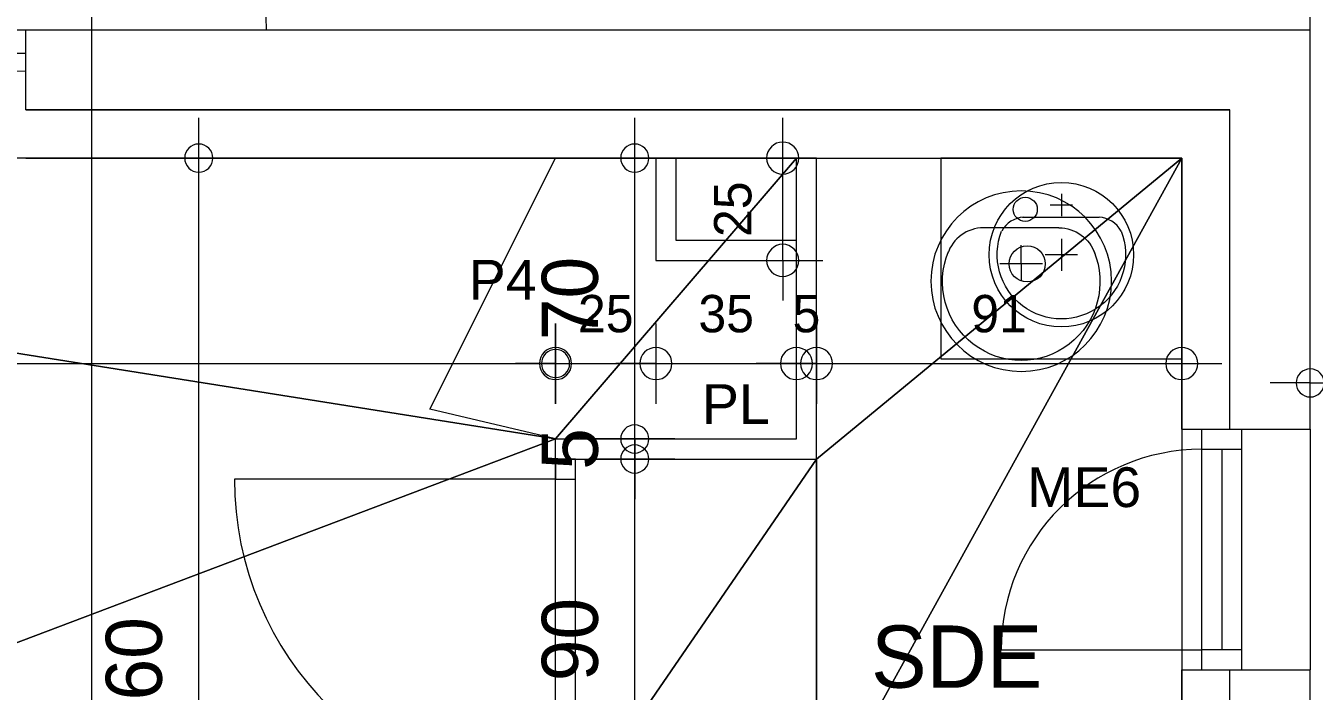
# Model space of a CAD drawing. Header units: metres. Extents: x 1.8 to 61.8, y -55.6 to -11.3.
# Drawn here: x 34.134 to 37.344, y -16.449 to -14.79 of the extents above; entities that cross this region are included whole.
import ezdxf
from ezdxf.enums import TextEntityAlignment as Align
from ezdxf.lldxf.tags import DXFTag

# ---------------------------------------------------------------- set-up
doc = ezdxf.new("R2010")
doc.units = ezdxf.units.M
doc.header["$MEASUREMENT"] = 0
for name, color, linetype in [('Calque commun', 7, 'Continuous'), ('Calque2', 7, 'Continuous'), ('Calque4', 7, 'Continuous'), ('Calque90', 7, 'Continuous'), ('Cotations', 7, 'Continuous'), ('Textes', 7, 'Continuous')]:
    doc.layers.add(name, color=color, linetype=linetype)
doc.styles.add('Arial10', font='arial.ttf', dxfattribs={"height": 0.098961})
doc.styles.add('Century Gothic14', font='GOTHIC.TTF', dxfattribs={"height": 0.139636})
doc.styles.add('Century Gothic16', font='GOTHIC.TTF', dxfattribs={"height": 0.155151})
doc.styles.add('Century Gothic17', font='GOTHIC.TTF', dxfattribs={"height": 0.09309})
tags = doc.linetypes.add('DASHDOT2', pattern=[0.5, 0.25, -0.125, 0, -0.125]).pattern_tags.tags
tags[10:11] = [DXFTag(74, 4), DXFTag(75, 0), DXFTag(340, '0'), DXFTag(46, 1.0), DXFTag(50, 0.0), DXFTag(44, 0.0), DXFTag(45, 0.0)]
tags[8:9] = [DXFTag(74, 4), DXFTag(75, 0), DXFTag(340, '0'), DXFTag(46, 1.0), DXFTag(50, 0.0), DXFTag(44, 0.0), DXFTag(45, 0.0)]
tags[6:7] = [DXFTag(74, 4), DXFTag(75, 0), DXFTag(340, '0'), DXFTag(46, 1.0), DXFTag(50, 0.0), DXFTag(44, 0.0), DXFTag(45, 0.0)]
tags[4:5] = [DXFTag(74, 4), DXFTag(75, 0), DXFTag(340, '0'), DXFTag(46, 1.0), DXFTag(50, 0.0), DXFTag(44, 0.0), DXFTag(45, 0.0)]
tags = doc.linetypes.add('HIDDEN2', pattern=[0.1875, 0.125, -0.0625]).pattern_tags.tags
tags[6:7] = [DXFTag(74, 4), DXFTag(75, 0), DXFTag(340, '0'), DXFTag(46, 1.0), DXFTag(50, 0.0), DXFTag(44, 0.0), DXFTag(45, 0.0)]
tags[4:5] = [DXFTag(74, 4), DXFTag(75, 0), DXFTag(340, '0'), DXFTag(46, 1.0), DXFTag(50, 0.0), DXFTag(44, 0.0), DXFTag(45, 0.0)]

# ---------------------------------------------------------------- blocks, each defined once
blk = doc.blocks.new('Block52770')
at = {"layer": 'Calque commun', "color": 7, "linetype": 'Continuous', "lineweight": 18}
for p, q in [((37.3344, -15.7956), (37.3344, -14.7998)), ((37.3344, -18.6973), (37.3344, -16.3956))]:
    blk.add_line(p, q, dxfattribs=at)
at = {"layer": 'Calque commun', "color": 7, "linetype": 'Continuous', "lineweight": 9}
for p, q in [((37.1344, -15.7956), (37.1344, -14.9998)), ((37.0144, -15.7956), (37.0144, -15.1198)), ((37.0144, -18.6973), (37.0144, -16.3956)), ((37.1344, -18.6973), (37.1344, -16.3956))]:
    blk.add_line(p, q, dxfattribs=at)
blk = doc.blocks.new('Block52771')
at = {"layer": 'Calque commun', "color": 7, "linetype": 'Continuous', "lineweight": 18}
blk.add_line((34.1345, -14.7998), (37.3344, -14.7998), dxfattribs=at)
at = {"layer": 'Calque commun', "color": 7, "linetype": 'Continuous', "lineweight": 9}
for p, q in [((34.1345, -14.9998), (37.1344, -14.9998)), ((34.1345, -15.1198), (37.0144, -15.1198))]:
    blk.add_line(p, q, dxfattribs=at)
blk = doc.blocks.new('@PRES_1_$$_1-7')
at = {"layer": 'Calque commun', "color": 5, "linetype": 'Continuous', "lineweight": 9}
for p, q in [((0, 0.32), (0.6, 0.32)), ((0.6, 0.15), (0, 0.15)), ((0.05, 0.05), (0.05, 0.15)), ((0.55, 0.15), (0.55, 0.05)), ((0.05, 0.1), (0.55, 0.1)), ((0.6, 0.05), (0, 0.05)), ((0, 0), (0.6, 0))]:
    blk.add_line(p, q, dxfattribs=at)
blk = doc.blocks.new('@PRES_1_$$_1-8')
at = {"layer": 'Calque commun', "color": 0, "linetype": 'ByBlock', "lineweight": -2}
blk.add_line((0, 0), (0, 0.32), dxfattribs=at)
blk = doc.blocks.new('@PRES_1_$$_1-9')
at = {"layer": 'Calque commun', "color": 0, "linetype": 'ByBlock', "lineweight": -2}
blk.add_line((0, 0), (0, 0.32), dxfattribs=at)
blk = doc.blocks.new('INTER_2D_COMB3')
at = {"layer": 'Calque4', "color": 0, "linetype": 'ByBlock', "lineweight": -2}
blk.add_blockref('@PRES_1_$$_1-7', (0, 0), dxfattribs=at)
at = {"layer": 'Calque4', "color": 7, "linetype": 'Continuous', "lineweight": 9}
blk.add_blockref('@PRES_1_$$_1-8', (0, 0), dxfattribs=at)
at = {"layer": 'Calque4', "color": 7, "linetype": 'Continuous', "lineweight": 9, "extrusion": (0, 0, -1), "xscale": -1, "yscale": -1, "zscale": -1, "rotation": -180}
blk.add_blockref('@PRES_1_$$_1-9', (-0.6, 0), dxfattribs=at)
blk = doc.blocks.new('PLACED_COMB3')
at = {"layer": 'Calque4', "color": 0, "linetype": 'ByBlock', "lineweight": -2}
blk.add_blockref('INTER_2D_COMB3', (0, 0), dxfattribs=at)
blk = doc.blocks.new('new51')
at = {"layer": 'Calque commun', "color": 5, "linetype": 'Continuous', "lineweight": 9}
blk.add_arc((0, 0), 0.5, 0, 359.9994, dxfattribs=at)
blk = doc.blocks.new('new52')
at = {"layer": 'Calque commun', "color": 5, "linetype": 'Continuous', "lineweight": 9}
blk.add_arc((0, 0), 0.5, 0, 359.9994, dxfattribs=at)
blk = doc.blocks.new('DimLine54847')
at = {"layer": 'Calque commun', "color": 5, "linetype": 'Continuous', "lineweight": 9}
for p, q in [((37.3344, -15.7803), (37.3344, -15.5803)), ((40.1144, -15.7803), (40.1144, -15.5803)), ((37.3344, -15.6803), (37.2344, -15.6803)), ((37.3344, -15.6803), (40.1144, -15.6803)), ((40.1144, -15.6803), (40.2144, -15.6803))]:
    blk.add_line(p, q, dxfattribs=at)
at = {"layer": 'Calque commun', "color": 5, "linetype": 'Continuous', "lineweight": 9, "xscale": 0.07000000029802322, "yscale": 0.07000000029802322, "zscale": 0.07000000029802322}
for name, p in [('new51', (37.3344, -15.6803)), ('new52', (40.1144, -15.6803))]:
    blk.add_blockref(name, p, dxfattribs=at)
at = {"layer": 'Calque commun', "color": 5, "linetype": 'Continuous', "lineweight": 9, "style": 'Century Gothic14'}
blk.add_text('278', height=0.13964, dxfattribs=at).set_placement((38.7244, -15.6303), align=Align.BOTTOM_CENTER)
blk = doc.blocks.new('@PRES_1_$$_1-31')
at = {"layer": 'Calque commun', "color": 5, "linetype": 'Continuous', "lineweight": 9}
blk.add_line((0.05, 0.05), (0.05, 0.85), dxfattribs=at)
at = {"layer": 'Calque commun', "color": 5, "linetype": 'Continuous', "lineweight": 9, "extrusion": (0, 0, -1)}
blk.add_arc((-0.05, 0.05), 0.8, 90, 180, dxfattribs=at)
at = {"layer": 'Calque commun', "color": 5, "linetype": 'Continuous', "lineweight": 9}
mesh = blk.add_polyface(dxfattribs=at)
corners = [(0, 0), (0, 0.05), (0.05, 0.05), (0.05, 0)]
mesh.append_faces([[corners[k] for k in face] for face in [(0, 1, 2, 3)]], dxfattribs={"color": 5})
mesh = blk.add_polyface(dxfattribs=at)
corners = [(0.85, 0), (0.85, 0.05), (0.9, 0.05), (0.9, 0)]
mesh.append_faces([[corners[k] for k in face] for face in [(0, 1, 2, 3)]], dxfattribs={"color": 5})
blk = doc.blocks.new('@PRES_1_$$_1-32')
at = {"layer": 'Calque commun', "color": 0, "linetype": 'ByBlock', "lineweight": -2}
blk.add_line((0, 0), (0, 0.05), dxfattribs=at)
blk = doc.blocks.new('@PRES_1_$$_1-33')
at = {"layer": 'Calque commun', "color": 0, "linetype": 'ByBlock', "lineweight": -2}
blk.add_line((0, 0), (0, 0.05), dxfattribs=at)
blk = doc.blocks.new('INTER_2D_COMB11')
at = {"layer": 'Calque commun', "color": 0, "linetype": 'ByBlock', "lineweight": -2}
blk.add_blockref('@PRES_1_$$_1-31', (0, 0), dxfattribs=at)
at = {"layer": 'Calque commun', "color": 15, "linetype": 'Continuous', "lineweight": 18}
blk.add_blockref('@PRES_1_$$_1-32', (0, 0), dxfattribs=at)
at = {"layer": 'Calque commun', "color": 15, "linetype": 'Continuous', "lineweight": 18, "extrusion": (0, 0, -1), "xscale": -1, "yscale": -1, "zscale": -1, "rotation": -180}
blk.add_blockref('@PRES_1_$$_1-33', (-0.9, 0), dxfattribs=at)
blk = doc.blocks.new('PLACED_COMB11')
at = {"layer": 'Calque commun', "color": 0, "linetype": 'ByBlock', "lineweight": -2}
blk.add_blockref('INTER_2D_COMB11', (0, 0), dxfattribs=at)
blk = doc.blocks.new('xmodule1pdniv1-43')
at = {"layer": 'Calque commun', "color": 5, "linetype": 'Continuous', "lineweight": 9}
blk.add_arc((0, 0), 0.5, 0, 359.9994, dxfattribs=at)
blk = doc.blocks.new('xmodule1pdniv1-44')
at = {"layer": 'Calque commun', "color": 5, "linetype": 'Continuous', "lineweight": 9}
blk.add_arc((0, 0), 0.5, 0, 359.9994, dxfattribs=at)
blk = doc.blocks.new('DimLine53774')
at = {"layer": 'Calque commun', "color": 5, "linetype": 'Continuous', "lineweight": 9}
for p, q in [((34.5347, -15.9912), (34.5347, -15.8912)), ((34.6347, -15.9912), (34.4347, -15.9912)), ((34.5347, -18.5913), (34.5347, -15.9912)), ((34.6347, -18.5913), (34.4347, -18.5913)), ((34.5347, -18.5913), (34.5347, -18.6913))]:
    blk.add_line(p, q, dxfattribs=at)
at = {"layer": 'Calque commun', "color": 5, "linetype": 'Continuous', "lineweight": 9, "xscale": 0.07000000029802322, "yscale": 0.07000000029802322, "zscale": 0.07000000029802322, "rotation": 90}
for name, p in [('xmodule1pdniv1-44', (34.5347, -15.9912)), ('xmodule1pdniv1-43', (34.5347, -18.5913))]:
    blk.add_blockref(name, p, dxfattribs=at)
at = {"layer": 'Calque commun', "color": 5, "linetype": 'Continuous', "lineweight": 9, "style": 'Century Gothic14'}
blk.add_text('260', height=0.13964, rotation=90, dxfattribs=at).set_placement((34.4847, -17.2912), align=Align.BOTTOM_CENTER)
blk = doc.blocks.new('xmodule1pdniv1-59')
at = {"layer": 'Calque commun', "color": 5, "linetype": 'Continuous', "lineweight": 9}
blk.add_arc((0, 0), 0.5, 0, 359.9994, dxfattribs=at)
blk = doc.blocks.new('xmodule1pdniv1-60')
at = {"layer": 'Calque commun', "color": 5, "linetype": 'Continuous', "lineweight": 9}
blk.add_arc((0, 0), 0.5, 0, 359.9994, dxfattribs=at)
blk = doc.blocks.new('DimLine53854')
at = {"layer": 'Calque commun', "color": 5, "linetype": 'Continuous', "lineweight": 9}
for p, q in [((35.6209, -16.7413), (35.6209, -16.6413)), ((35.7209, -16.7413), (35.5209, -16.7413)), ((35.6209, -17.6412), (35.6209, -16.7413)), ((35.7209, -17.6412), (35.5209, -17.6412)), ((35.6209, -17.6412), (35.6209, -17.7412))]:
    blk.add_line(p, q, dxfattribs=at)
at = {"layer": 'Calque commun', "color": 5, "linetype": 'Continuous', "lineweight": 9, "xscale": 0.07000000029802322, "yscale": 0.07000000029802322, "zscale": 0.07000000029802322, "rotation": 90}
for name, p in [('xmodule1pdniv1-60', (35.6209, -16.7413)), ('xmodule1pdniv1-59', (35.6209, -17.6412))]:
    blk.add_blockref(name, p, dxfattribs=at)
at = {"layer": 'Calque commun', "color": 5, "linetype": 'Continuous', "lineweight": 9, "style": 'Century Gothic14'}
blk.add_text('90', height=0.13964, rotation=90, dxfattribs=at).set_placement((35.5709, -17.1913), align=Align.BOTTOM_CENTER)
blk = doc.blocks.new('xmodule1pdniv1-61')
at = {"layer": 'Calque commun', "color": 5, "linetype": 'Continuous', "lineweight": 9}
blk.add_arc((0, 0), 0.5, 0, 359.9994, dxfattribs=at)
blk = doc.blocks.new('xmodule1pdniv1-62')
at = {"layer": 'Calque commun', "color": 5, "linetype": 'Continuous', "lineweight": 9}
blk.add_arc((0, 0), 0.5, 0, 359.9994, dxfattribs=at)
blk = doc.blocks.new('DimLine53862')
at = {"layer": 'Calque commun', "color": 5, "linetype": 'Continuous', "lineweight": 9}
for p, q in [((35.6209, -16.6913), (35.6209, -16.5913)), ((35.7209, -16.6913), (35.5209, -16.6913)), ((35.6209, -16.7413), (35.6209, -16.6913)), ((35.7209, -16.7413), (35.5209, -16.7413)), ((35.6209, -16.7413), (35.6209, -16.8413))]:
    blk.add_line(p, q, dxfattribs=at)
at = {"layer": 'Calque commun', "color": 5, "linetype": 'Continuous', "lineweight": 9, "xscale": 0.07000000029802322, "yscale": 0.07000000029802322, "zscale": 0.07000000029802322, "rotation": 90}
for name, p in [('xmodule1pdniv1-62', (35.6209, -16.6913)), ('xmodule1pdniv1-61', (35.6209, -16.7413))]:
    blk.add_blockref(name, p, dxfattribs=at)
at = {"layer": 'Calque commun', "color": 5, "linetype": 'Continuous', "lineweight": 9, "style": 'Century Gothic14'}
blk.add_text('5', height=0.1396, rotation=90, dxfattribs=at).set_placement((35.5709, -16.7163), align=Align.BOTTOM_CENTER)
blk = doc.blocks.new('xmodule1pdniv1-63')
at = {"layer": 'Calque commun', "color": 5, "linetype": 'Continuous', "lineweight": 9}
blk.add_arc((0, 0), 0.5, 0, 359.9994, dxfattribs=at)
blk = doc.blocks.new('xmodule1pdniv1-64')
at = {"layer": 'Calque commun', "color": 5, "linetype": 'Continuous', "lineweight": 9}
blk.add_arc((0, 0), 0.5, 0, 359.9994, dxfattribs=at)
blk = doc.blocks.new('DimLine53870')
at = {"layer": 'Calque commun', "color": 5, "linetype": 'Continuous', "lineweight": 9}
for p, q in [((35.6209, -15.9912), (35.6209, -15.8912)), ((35.7209, -15.9912), (35.5209, -15.9912)), ((35.6209, -16.6913), (35.6209, -15.9912)), ((35.7209, -16.6913), (35.5209, -16.6913)), ((35.6209, -16.6913), (35.6209, -16.7913))]:
    blk.add_line(p, q, dxfattribs=at)
at = {"layer": 'Calque commun', "color": 5, "linetype": 'Continuous', "lineweight": 9, "xscale": 0.07000000029802322, "yscale": 0.07000000029802322, "zscale": 0.07000000029802322, "rotation": 90}
for name, p in [('xmodule1pdniv1-64', (35.6209, -15.9912)), ('xmodule1pdniv1-63', (35.6209, -16.6913))]:
    blk.add_blockref(name, p, dxfattribs=at)
at = {"layer": 'Calque commun', "color": 5, "linetype": 'Continuous', "lineweight": 9, "style": 'Century Gothic14'}
blk.add_text('70', height=0.13964, rotation=90, dxfattribs=at).set_placement((35.5709, -16.3412), align=Align.BOTTOM_CENTER)
blk = doc.blocks.new('xmodule1pdniv1-80')
at = {"layer": 'Calque commun', "color": 5, "linetype": 'Continuous', "lineweight": 9}
blk.add_arc((0, 0), 0.5, 0, 359.9994, dxfattribs=at)
blk = doc.blocks.new('DimLine53934')
at = {"layer": 'Calque commun', "color": 5, "linetype": 'Continuous', "lineweight": 9}
for p, q in [((35.4237, -16.4034), (35.4237, -16.6034)), ((31.0238, -16.5034), (35.4237, -16.5034)), ((35.4237, -16.5034), (35.5237, -16.5034))]:
    blk.add_line(p, q, dxfattribs=at)
at = {"layer": 'Calque commun', "color": 5, "linetype": 'Continuous', "lineweight": 9, "xscale": 0.07000000029802322, "yscale": 0.07000000029802322, "zscale": 0.07000000029802322}
blk.add_blockref('xmodule1pdniv1-80', (35.4237, -16.5034), dxfattribs=at)
blk = doc.blocks.new('xmodule1pdniv1-81')
at = {"layer": 'Calque commun', "color": 5, "linetype": 'Continuous', "lineweight": 9}
blk.add_arc((0, 0), 0.5, 0, 359.9994, dxfattribs=at)
blk = doc.blocks.new('xmodule1pdniv1-82')
at = {"layer": 'Calque commun', "color": 5, "linetype": 'Continuous', "lineweight": 9}
blk.add_arc((0, 0), 0.5, 0, 359.9994, dxfattribs=at)
blk = doc.blocks.new('DimLine53950')
at = {"layer": 'Calque commun', "color": 5, "linetype": 'Continuous', "lineweight": 9}
for p, q in [((36.0237, -16.6034), (36.0237, -16.4034)), ((36.0737, -16.4034), (36.0737, -16.6034)), ((36.0237, -16.5034), (35.9237, -16.5034)), ((36.0237, -16.5034), (36.0737, -16.5034)), ((36.0737, -16.5034), (36.1737, -16.5034))]:
    blk.add_line(p, q, dxfattribs=at)
at = {"layer": 'Calque commun', "color": 5, "linetype": 'Continuous', "lineweight": 9, "xscale": 0.07999999821186066, "yscale": 0.07999999821186066, "zscale": 0.07999999821186066}
for name, p in [('xmodule1pdniv1-81', (36.0237, -16.5034)), ('xmodule1pdniv1-82', (36.0737, -16.5034))]:
    blk.add_blockref(name, p, dxfattribs=at)
at = {"layer": 'Calque commun', "color": 5, "linetype": 'Continuous', "lineweight": 9, "style": 'Century Gothic17'}
blk.add_text('5', height=0.0931, dxfattribs=at).set_placement((36.0487, -16.4534), align=Align.BOTTOM_CENTER)
blk = doc.blocks.new('xmodule1pdniv1-83')
at = {"layer": 'Calque commun', "color": 5, "linetype": 'Continuous', "lineweight": 9}
blk.add_arc((0, 0), 0.5, 0, 359.9994, dxfattribs=at)
blk = doc.blocks.new('xmodule1pdniv1-84')
at = {"layer": 'Calque commun', "color": 5, "linetype": 'Continuous', "lineweight": 9}
blk.add_arc((0, 0), 0.5, 0, 359.9994, dxfattribs=at)
blk = doc.blocks.new('DimLine53958')
at = {"layer": 'Calque commun', "color": 5, "linetype": 'Continuous', "lineweight": 9}
for p, q in [((36.0737, -16.4034), (36.0737, -16.6034)), ((36.9837, -16.4034), (36.9837, -16.6034)), ((36.0737, -16.5034), (35.9737, -16.5034)), ((36.0737, -16.5034), (36.9837, -16.5034)), ((36.9837, -16.5034), (37.0837, -16.5034))]:
    blk.add_line(p, q, dxfattribs=at)
at = {"layer": 'Calque commun', "color": 5, "linetype": 'Continuous', "lineweight": 9, "xscale": 0.07999999821186066, "yscale": 0.07999999821186066, "zscale": 0.07999999821186066}
for name, p in [('xmodule1pdniv1-83', (36.0737, -16.5034)), ('xmodule1pdniv1-84', (36.9837, -16.5034))]:
    blk.add_blockref(name, p, dxfattribs=at)
at = {"layer": 'Calque commun', "color": 5, "linetype": 'Continuous', "lineweight": 9, "style": 'Century Gothic17'}
blk.add_text('91', height=0.09309, dxfattribs=at).set_placement((36.5287, -16.4534), align=Align.BOTTOM_CENTER)
blk = doc.blocks.new('vasque1')
at = {"layer": 'Calque2', "color": 6, "linetype": 'Continuous', "lineweight": 9}
for p, q in [((-0.094, -0.092), (0.094, -0.092)), ((0, -0.182), (0, -0.135)), ((-0.0533, -0.182), (0.0533, -0.182)), ((0, -0.182), (0, -0.224))]:
    blk.add_line(p, q, dxfattribs=at)
at = {"layer": 'Calque2', "color": 6, "linetype": 'Continuous', "lineweight": 9, "flags": 128}
for points in [[(0, -0.45, -1), (0, 0)], [(0, 0, -1), (0, -0.45)], [(0.02, -0.046, 1), (-0.04, -0.046, 1), (0.02, -0.046)], [(-0.094, -0.092, 0.324927), (-0.1834, -0.157)], [(0.094, -0.092, -0.324927), (0.1834, -0.157)], [(-0.1814, -0.1514, 1.494518), (0.1814, -0.1514)], [(0.03, -0.182, 1), (-0.06, -0.182, 1), (0.03, -0.182)]]:
    blk.add_lwpolyline(points, format="xyb", dxfattribs=at)
blk = doc.blocks.new('vasqu450')
at = {"layer": 'Calque commun', "color": 6, "linetype": 'Continuous', "lineweight": 9}
blk.add_line((0.1207, 0.1168), (-0.1173, 0.117), dxfattribs=at)
for radius, start, end in [(0.225, 360, 359.9994), (0.2, 158.4, 21.6)]:
    blk.add_arc((0, 0), radius, start, end, dxfattribs=at)
at = {"layer": 'Calque commun', "color": 6, "linetype": 'Continuous', "lineweight": 9, "extrusion": (0, 0, -1)}
for centre, start, end in [((0.112, 0.0327), 28.9734, 86.4066), ((-0.112, 0.0327), 93.5934, 151.0266)]:
    blk.add_arc(centre, 0.0845, start, end, dxfattribs=at)
at = {"layer": 'Calque90', "color": 6, "linetype": 'Continuous', "lineweight": 9}
for p, q in [((0, 0.19), (0, 0.12)), ((0.035, 0.155), (-0.035, 0.155)), ((0, 0.05), (0, -0.05)), ((-0.05, 0), (0.05, 0))]:
    blk.add_line(p, q, dxfattribs=at)
blk = doc.blocks.new('meuble vasque 60x50')
at = {"layer": 'Calque commun', "color": 0, "linetype": 'ByBlock', "lineweight": -2, "xscale": 0.800000011920929, "yscale": 0.800000011920929, "zscale": 0.800000011920929}
blk.add_blockref('vasqu450', (0.2994, -0.241), dxfattribs=at)
at = {"layer": 'Calque commun', "color": 0, "linetype": 'ByBlock', "lineweight": -2}
blk.add_blockref('vasque1', (0.3994, -0.0819), dxfattribs=at)
at = {"layer": 'Calque commun', "color": 6, "linetype": 'Continuous', "lineweight": 9}
mesh = blk.add_polyface(dxfattribs=at)
corners = [(-0.0006, -0.0002), (0.5994, -0.0002), (0.5994, -0.5002), (-0.0006, -0.5002)]
mesh.append_faces([[corners[k] for k in face] for face in [(0, 1, 2, 3)]], dxfattribs={"color": 6})
blk = doc.blocks.new('xmodule1pdniv1-115')
at = {"layer": 'Calque commun', "color": 5, "linetype": 'Continuous', "lineweight": 9}
blk.add_arc((0, 0), 0.5, 0, 359.9994, dxfattribs=at)
blk = doc.blocks.new('xmodule1pdniv1-116')
at = {"layer": 'Calque commun', "color": 5, "linetype": 'Continuous', "lineweight": 9}
blk.add_arc((0, 0), 0.5, 0, 359.9994, dxfattribs=at)
blk = doc.blocks.new('DimLine60890')
at = {"layer": 'Calque commun', "color": 5, "linetype": 'Continuous', "lineweight": 9}
for p, q in [((35.4237, -16.6034), (35.4237, -16.4034)), ((35.6737, -16.4034), (35.6737, -16.6034)), ((35.4237, -16.5034), (35.3237, -16.5034)), ((35.4237, -16.5034), (35.6737, -16.5034)), ((35.6737, -16.5034), (35.7737, -16.5034))]:
    blk.add_line(p, q, dxfattribs=at)
at = {"layer": 'Calque commun', "color": 5, "linetype": 'Continuous', "lineweight": 9, "xscale": 0.07999999821186066, "yscale": 0.07999999821186066, "zscale": 0.07999999821186066}
for name, p in [('xmodule1pdniv1-115', (35.4237, -16.5034)), ('xmodule1pdniv1-116', (35.6737, -16.5034))]:
    blk.add_blockref(name, p, dxfattribs=at)
at = {"layer": 'Calque commun', "color": 5, "linetype": 'Continuous', "lineweight": 9, "style": 'Century Gothic17'}
blk.add_text('25', height=0.09309, dxfattribs=at).set_placement((35.5487, -16.4534), align=Align.BOTTOM_CENTER)
blk = doc.blocks.new('xmodule1pdniv1-117')
at = {"layer": 'Calque commun', "color": 5, "linetype": 'Continuous', "lineweight": 9}
blk.add_arc((0, 0), 0.5, 0, 359.9994, dxfattribs=at)
blk = doc.blocks.new('xmodule1pdniv1-118')
at = {"layer": 'Calque commun', "color": 5, "linetype": 'Continuous', "lineweight": 9}
blk.add_arc((0, 0), 0.5, 0, 359.9994, dxfattribs=at)
blk = doc.blocks.new('DimLine60898')
at = {"layer": 'Calque commun', "color": 5, "linetype": 'Continuous', "lineweight": 9}
for p, q in [((35.6737, -16.4034), (35.6737, -16.6034)), ((36.0237, -16.6034), (36.0237, -16.4034)), ((35.6737, -16.5034), (35.5737, -16.5034)), ((35.6737, -16.5034), (36.0237, -16.5034)), ((36.0237, -16.5034), (36.1237, -16.5034))]:
    blk.add_line(p, q, dxfattribs=at)
at = {"layer": 'Calque commun', "color": 5, "linetype": 'Continuous', "lineweight": 9, "xscale": 0.07999999821186066, "yscale": 0.07999999821186066, "zscale": 0.07999999821186066}
for name, p in [('xmodule1pdniv1-117', (35.6737, -16.5034)), ('xmodule1pdniv1-118', (36.0237, -16.5034))]:
    blk.add_blockref(name, p, dxfattribs=at)
at = {"layer": 'Calque commun', "color": 5, "linetype": 'Continuous', "lineweight": 9, "style": 'Century Gothic17'}
blk.add_text('35', height=0.09309, dxfattribs=at).set_placement((35.8487, -16.4534), align=Align.BOTTOM_CENTER)
blk = doc.blocks.new('xmodule1pdniv1-119')
at = {"layer": 'Calque commun', "color": 5, "linetype": 'Continuous', "lineweight": 9}
blk.add_arc((0, 0), 0.5, 0, 359.9994, dxfattribs=at)
blk = doc.blocks.new('xmodule1pdniv1-120')
at = {"layer": 'Calque commun', "color": 5, "linetype": 'Continuous', "lineweight": 9}
blk.add_arc((0, 0), 0.5, 0, 359.9994, dxfattribs=at)
blk = doc.blocks.new('DimLine60906')
at = {"layer": 'Calque commun', "color": 5, "linetype": 'Continuous', "lineweight": 9}
for p, q in [((35.9895, -15.9912), (35.9895, -15.8912)), ((35.8895, -15.9912), (36.0895, -15.9912)), ((35.9895, -16.2462), (35.9895, -15.9912)), ((35.8895, -16.2462), (36.0895, -16.2462)), ((35.9895, -16.2462), (35.9895, -16.3462))]:
    blk.add_line(p, q, dxfattribs=at)
at = {"layer": 'Calque commun', "color": 5, "linetype": 'Continuous', "lineweight": 9, "xscale": 0.07999999821186066, "yscale": 0.07999999821186066, "zscale": 0.07999999821186066, "rotation": 90}
for name, p in [('xmodule1pdniv1-120', (35.9895, -15.9912)), ('xmodule1pdniv1-119', (35.9895, -16.2462))]:
    blk.add_blockref(name, p, dxfattribs=at)
at = {"layer": 'Calque commun', "color": 5, "linetype": 'Continuous', "lineweight": 9, "style": 'Century Gothic17'}
blk.add_text('25', height=0.09309, rotation=90, dxfattribs=at).set_placement((35.9395, -16.1187), align=Align.BOTTOM_CENTER)
blk = doc.blocks.new('xmodule1pdniv1-127')
at = {"layer": 'Calque commun', "color": 7, "linetype": 'Continuous', "lineweight": 9}
for p, q in [((35.1106, -16.6171), (35.4237, -15.9912)), ((35.4237, -16.6913), (35.1106, -16.6171))]:
    blk.add_line(p, q, dxfattribs=at)
at = {"layer": 'Calque commun', "color": 15, "linetype": 'Continuous', "lineweight": 18}
for p, q in [((35.6737, -15.9912), (35.6737, -16.2462)), ((35.7237, -15.9912), (35.6737, -15.9912)), ((35.7237, -15.9912), (35.7237, -16.1962)), ((36.0737, -15.9912), (36.0237, -15.9912)), ((36.0237, -16.1962), (36.0237, -15.9912)), ((36.0737, -16.7413), (36.0737, -15.9912)), ((35.7237, -16.1962), (36.0237, -16.1962)), ((35.6737, -16.2462), (36.0237, -16.2462)), ((36.0237, -16.6913), (36.0237, -16.2462)), ((35.4237, -16.6913), (36.0237, -16.6913)), ((35.4237, -16.7413), (35.4237, -16.6913)), ((35.4237, -16.7413), (36.0737, -16.7413)), ((35.4237, -16.7413), (35.4737, -16.7413)), ((35.4237, -16.7413), (35.4237, -16.7413)), ((35.4737, -16.7413), (35.4737, -16.7413))]:
    blk.add_line(p, q, dxfattribs=at)
at = {"layer": 'Calque commun', "color": 5, "linetype": 'Continuous', "lineweight": 9}
for name in ['DimLine53774', 'DimLine53870', 'DimLine60906', 'DimLine53934', 'DimLine60890', 'DimLine60898', 'DimLine53950', 'DimLine53958', 'DimLine53862', 'DimLine53854']:
    blk.add_blockref(name, (0, 0), dxfattribs=at)
at = {"layer": 'Calque commun', "color": 0, "linetype": 'ByBlock', "lineweight": -2, "extrusion": (0, 0, -1), "xscale": -1, "yscale": -1, "zscale": -1, "rotation": -180}
blk.add_blockref('meuble vasque 60x50', (-36.9832, -15.9911), dxfattribs=at)
at = {"layer": 'Calque commun', "color": 0, "linetype": 'ByBlock', "lineweight": -2, "extrusion": (0, 0, -1), "rotation": -90}
blk.add_blockref('PLACED_COMB11', (-35.4737, -16.7413), dxfattribs=at)
at = {"layer": 'Textes', "color": 5, "linetype": 'ByBlock', "lineweight": -2, "style": 'Arial10'}
for s, p in [('P4', (35.2074, -16.3737)), ('PL', (35.7883, -16.6834))]:
    blk.add_text(s, height=0.09896, dxfattribs=at).set_placement(p, align=Align.BOTTOM_LEFT)
at = {"layer": 'Textes', "color": 5, "linetype": 'ByBlock', "lineweight": -2, "style": 'Century Gothic16'}
blk.add_text('SDE', height=0.15515, dxfattribs=at).set_placement((36.6363, -17.1562), align=Align.TOP_RIGHT)
at = {"layer": 'Calque commun', "color": 9, "linetype": 'Continuous', "lineweight": 9}
mesh = blk.add_polyface(dxfattribs=at)
corners = [(35.4237, -17.6913), (35.4237, -16.6913), (31.3237, -18.2431), (36.0237, -15.9912), (31.0238, -15.9912), (31.3237, -18.5913), (36.0237, -16.6913), (36.0237, -18.5913), (31.0238, -18.2438), (36.0237, -17.6913)]
mesh.append_faces([[corners[k] for k in face] for face in [(3, 1, 6)]], dxfattribs={"vtx0": -1, "color": 9})
mesh.append_faces([[corners[k] for k in face] for face in [(4, 2, 1)]], dxfattribs={"vtx0": -1, "vtx1": -1, "vtx2": -1, "color": 9})
mesh.append_faces([[corners[k] for k in face] for face in [(0, 2, 5), (0, 5, 7)]], dxfattribs={"vtx0": -1, "vtx2": -1, "color": 9})
mesh.append_faces([[corners[k] for k in face] for face in [(9, 0, 7)]], dxfattribs={"vtx1": -1, "color": 9})
mesh.append_faces([[corners[k] for k in face] for face in [(0, 1, 2), (3, 4, 1)]], dxfattribs={"vtx1": -1, "vtx2": -1, "color": 9})
mesh.append_faces([[corners[k] for k in face] for face in [(4, 8, 2)]], dxfattribs={"vtx2": -1, "color": 9})
mesh = blk.add_polyface(dxfattribs=at)
corners = [(35.4737, -17.6163), (36.0737, -17.6412), (35.4737, -17.6412), (36.9837, -18.5913), (36.9837, -15.9912), (36.0737, -16.7413), (36.0737, -15.9912), (35.4737, -16.7413), (36.0737, -18.5913)]
mesh.append_faces([[corners[k] for k in face] for face in [(0, 1, 2)]], dxfattribs={"vtx0": -1, "color": 9})
mesh.append_faces([[corners[k] for k in face] for face in [(3, 1, 4)]], dxfattribs={"vtx0": -1, "vtx1": -1, "color": 9})
mesh.append_faces([[corners[k] for k in face] for face in [(5, 4, 1), (0, 5, 1)]], dxfattribs={"vtx0": -1, "vtx1": -1, "vtx2": -1, "color": 9})
mesh.append_faces([[corners[k] for k in face] for face in [(5, 6, 4), (0, 7, 5), (3, 8, 1)]], dxfattribs={"vtx2": -1, "color": 9})

msp = doc.modelspace()

# ---------------------------------------------------------------- linework, layer by layer
at = {"layer": 'Calque commun', "color": 12, "linetype": 'Continuous', "lineweight": 18}
for p, q in [((34.1345, -14.9998), (34.1345, -14.7998)), ((37.1344, -14.9998), (34.1345, -14.9998)), ((37.1344, -15.7956), (37.1344, -14.9998)), ((37.1336, -15.7956), (37.3344, -15.7956)), ((37.1344, -23.7998), (37.1344, -16.3956)), ((37.1344, -16.3956), (37.3344, -16.3956))]:
    msp.add_line(p, q, dxfattribs=at)
at = {"layer": 'Calque commun', "color": 7, "linetype": 'HIDDEN2', "lineweight": 9}
msp.add_line((36.5644, -16.3456), (37.0644, -16.3456), dxfattribs=at)
at = {"layer": 'Calque commun', "color": 7, "linetype": 'Continuous', "lineweight": 9}
msp.add_arc((34.1345, -14.7998), 0.6, 0, 180, dxfattribs=at)
at = {"layer": 'Calque commun', "color": 7, "linetype": 'HIDDEN2', "lineweight": 9}
msp.add_arc((37.0644, -16.3456), 0.5, 90, 180, dxfattribs=at)
at = {"layer": 'Cotations', "color": 1, "linetype": 'DASHDOT2', "lineweight": 18, "flags": 128}
msp.add_lwpolyline([(34.2986, -12.7614), (34.2986, -25.7623), (34.2986, -25.7623)], dxfattribs=at)

# ---------------------------------------------------------------- block references
at = {"layer": 'Calque commun', "color": 0, "linetype": 'ByBlock', "lineweight": -2}
for name, p in [('Block52771', (0, 0)), ('Block52770', (0, 0)), ('xmodule1pdniv1-127', (0.0307, 0.8714))]:
    msp.add_blockref(name, p, dxfattribs=at)
at = {"layer": 'Calque commun', "color": 5, "linetype": 'Continuous', "lineweight": 9}
msp.add_blockref('DimLine54847', (0, 0), dxfattribs=at)
at = {"layer": 'Calque commun', "color": 0, "linetype": 'ByBlock', "lineweight": -2, "rotation": -90.00000000000001}
msp.add_blockref('PLACED_COMB3', (37.0144, -15.7956), dxfattribs=at)

# ---------------------------------------------------------------- texts
at = {"layer": 'Textes', "color": 5, "linetype": 'ByBlock', "lineweight": -2, "style": 'Arial10'}
msp.add_text('ME6', height=0.09896, dxfattribs=at).set_placement((36.6292, -16.0193), align=Align.BOTTOM_LEFT)

# ---------------------------------------------------------------- meshes
at = {"layer": 'Calque commun', "color": 7, "linetype": 'Continuous', "lineweight": 9}
mesh = msp.add_polyface(dxfattribs=at)
corners = [(61.7636, -11.3086), (1.7636, -11.3086), (1.7636, -53.3086), (61.7636, -53.3086)]
mesh.append_faces([[corners[k] for k in face] for face in [(0, 1, 2, 3)]], dxfattribs={"color": 7})
at = {"layer": 'Calque commun', "color": 16, "linetype": 'HIDDEN2', "lineweight": 9}
mesh = msp.add_polyface(dxfattribs=at)
corners = [(30.7345, -14.7998), (37.3344, -14.7998), (37.3344, -14.5998), (30.7345, -14.5998)]
mesh.append_faces([[corners[k] for k in face] for face in [(0, 1, 2, 3)]], dxfattribs={"color": 16})
at = {"layer": 'Calque commun', "color": 7, "linetype": 'Continuous', "lineweight": 9}
mesh = msp.add_polyface(dxfattribs=at)
corners = [(34.1345, -14.8589), (32.9345, -14.8589), (32.9345, -14.8998), (34.1345, -14.9035)]
mesh.append_faces([[corners[k] for k in face] for face in [(0, 1, 2, 3)]], dxfattribs={"color": 7})

doc.saveas('drawing.dxf')
